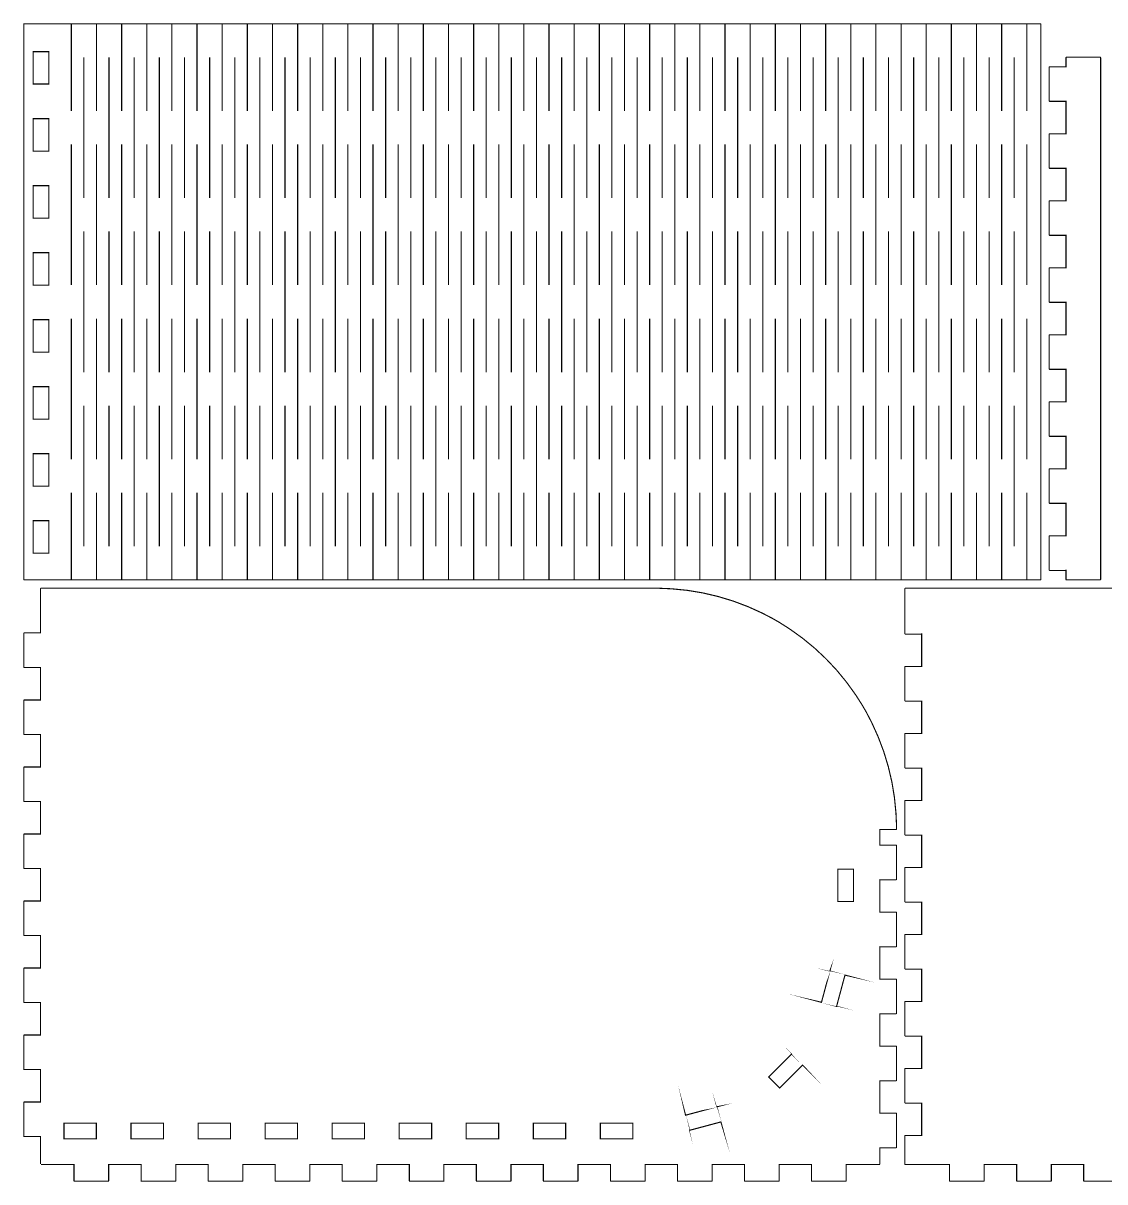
# Model space of a CAD drawing. Extents: x 1 to 736, y 1 to 227.
# Drawn here: x 158.3 to 351.9, y 12.6 to 220.1 of the extents above; entities that cross this region are included whole.
import ezdxf

# ---------------------------------------------------------------- set-up
doc = ezdxf.new("R2010")
doc.units = 0
doc.layers.get('0').update_dxf_attribs({"linetype": 'CONTINUOUS'})

msp = doc.modelspace()

# ---------------------------------------------------------------- linework, layer by layer
at = {"color": 0, "const_width": 0.2}
for points in [[(340.382, 220.044), (158.55, 220.044), (158.532, 220.044), (158.478, 220.015), (158.449, 219.961), (158.449, 219.943)], [(158.449, 219.943), (158.449, 120.542), (158.449, 120.526), (158.478, 120.472), (158.532, 120.442), (158.55, 120.442)], [(166.966, 204.442), (166.966, 220.042)], [(171.467, 204.442), (171.467, 220.042)], [(175.966, 204.442), (175.966, 220.042)], [(180.467, 204.442), (180.467, 220.042)], [(184.966, 204.442), (184.966, 220.042)], [(189.466, 204.442), (189.466, 220.042)], [(193.966, 204.442), (193.966, 220.042)], [(198.466, 204.442), (198.466, 220.042)], [(202.966, 204.442), (202.966, 220.042)], [(207.466, 204.442), (207.466, 220.042)], [(211.966, 204.442), (211.966, 220.042)], [(216.466, 204.442), (216.466, 220.042)], [(220.966, 204.442), (220.966, 220.042)], [(225.466, 204.442), (225.466, 220.042)], [(229.966, 204.442), (229.966, 220.042)], [(234.466, 204.442), (234.466, 220.042)], [(238.966, 204.442), (238.966, 220.042)], [(243.466, 204.442), (243.466, 220.042)], [(247.966, 204.442), (247.966, 220.042)], [(252.466, 204.442), (252.466, 220.042)], [(256.965, 204.442), (256.965, 220.042)], [(261.466, 204.442), (261.466, 220.042)], [(265.966, 204.442), (265.966, 220.042)], [(270.466, 204.442), (270.466, 220.042)], [(274.966, 204.442), (274.966, 220.042)], [(279.466, 204.442), (279.466, 220.042)], [(283.965, 204.442), (283.965, 220.042)], [(288.466, 204.442), (288.466, 220.042)], [(292.965, 204.442), (292.965, 220.042)], [(297.466, 204.442), (297.466, 220.042)], [(301.967, 204.442), (301.967, 220.042)], [(306.466, 204.442), (306.466, 220.042)], [(310.967, 204.442), (310.967, 220.042)], [(315.466, 204.442), (315.466, 220.042)], [(319.967, 204.442), (319.967, 220.042)], [(324.466, 204.442), (324.466, 220.042)], [(328.967, 204.442), (328.967, 220.042)], [(333.466, 204.442), (333.466, 220.042)], [(337.967, 204.442), (337.967, 220.042)], [(340.483, 120.542), (340.483, 219.943), (340.483, 219.961), (340.453, 220.015), (340.399, 220.044), (340.382, 220.044)], [(169.216, 214.042), (169.216, 188.842)], [(173.716, 214.042), (173.716, 188.842)], [(178.216, 214.042), (178.216, 188.842)], [(182.716, 214.042), (182.716, 188.842)], [(187.216, 214.042), (187.216, 188.842)], [(191.715, 214.042), (191.715, 188.842)], [(196.216, 214.042), (196.216, 188.842)], [(200.717, 214.042), (200.717, 188.842)], [(205.216, 214.042), (205.216, 188.842)], [(209.717, 214.042), (209.717, 188.842)], [(214.216, 214.042), (214.216, 188.842)], [(218.717, 214.042), (218.717, 188.842)], [(223.216, 214.042), (223.216, 188.842)], [(227.717, 214.042), (227.717, 188.842)], [(232.216, 214.042), (232.216, 188.842)], [(236.717, 214.042), (236.717, 188.842)], [(241.216, 214.042), (241.216, 188.842)], [(245.717, 214.042), (245.717, 188.842)], [(250.216, 214.042), (250.216, 188.842)], [(254.716, 214.042), (254.716, 188.842)], [(259.216, 214.042), (259.216, 188.842)], [(263.717, 214.042), (263.717, 188.842)], [(268.216, 214.042), (268.216, 188.842)], [(272.717, 214.042), (272.717, 188.842)], [(277.216, 214.042), (277.216, 188.842)], [(281.716, 214.042), (281.716, 188.842)], [(286.216, 214.042), (286.216, 188.842)], [(290.716, 214.042), (290.716, 188.842)], [(295.216, 214.042), (295.216, 188.842)], [(299.716, 214.042), (299.716, 188.842)], [(304.216, 214.042), (304.216, 188.842)], [(308.717, 214.042), (308.717, 188.842)], [(313.216, 214.042), (313.216, 188.842)], [(317.716, 214.042), (317.716, 188.842)], [(322.216, 214.042), (322.216, 188.842)], [(326.716, 214.042), (326.716, 188.842)], [(331.216, 214.042), (331.216, 188.842)], [(335.716, 214.042), (335.716, 188.842)], [(345.082, 214.044), (345.064, 214.044), (345.01, 214.015), (344.981, 213.961), (344.981, 213.943)], [(344.981, 213.943), (344.981, 212.243)], [(351.081, 214.044), (345.082, 214.044)], [(351.182, 213.943), (351.182, 213.961), (351.152, 214.015), (351.098, 214.044), (351.081, 214.044)], [(351.182, 120.542), (351.182, 213.943)], [(345.082, 212.343), (342.082, 212.343), (342.064, 212.343), (342.01, 212.314), (341.981, 212.261), (341.981, 212.243)], [(341.981, 212.243), (341.981, 206.243), (341.981, 206.226), (342.01, 206.173), (342.064, 206.142), (342.082, 206.142)], [(344.981, 212.243), (344.981, 212.261), (345.01, 212.314), (345.064, 212.343), (345.082, 212.343)], [(342.082, 206.142), (345.082, 206.142), (345.064, 206.142), (345.01, 206.173), (344.981, 206.226), (344.981, 206.243)], [(344.981, 206.243), (344.981, 200.243)], [(345.082, 200.343), (342.082, 200.343), (342.064, 200.343), (342.01, 200.314), (341.981, 200.261), (341.981, 200.243)], [(341.981, 200.243), (341.981, 194.243), (341.981, 194.226), (342.01, 194.172), (342.064, 194.142), (342.082, 194.142)], [(344.981, 200.243), (344.981, 200.261), (345.01, 200.314), (345.064, 200.343), (345.082, 200.343)], [(166.966, 173.241), (166.966, 198.442)], [(171.467, 173.241), (171.467, 198.442)], [(175.966, 173.241), (175.966, 198.442)], [(180.467, 173.241), (180.467, 198.442)], [(184.966, 173.241), (184.966, 198.442)], [(189.466, 173.241), (189.466, 198.442)], [(193.966, 173.241), (193.966, 198.442)], [(198.466, 173.241), (198.466, 198.442)], [(202.966, 173.241), (202.966, 198.442)], [(207.466, 173.241), (207.466, 198.442)], [(211.966, 173.241), (211.966, 198.442)], [(216.466, 173.241), (216.466, 198.442)], [(220.966, 173.241), (220.966, 198.442)], [(225.466, 173.241), (225.466, 198.442)], [(229.966, 173.241), (229.966, 198.442)], [(234.466, 173.241), (234.466, 198.442)], [(238.966, 173.241), (238.966, 198.442)], [(243.466, 173.241), (243.466, 198.442)], [(247.966, 173.241), (247.966, 198.442)], [(252.466, 173.241), (252.466, 198.442)], [(256.965, 173.241), (256.965, 198.442)], [(261.466, 173.241), (261.466, 198.442)], [(265.966, 173.241), (265.966, 198.442)], [(270.466, 173.241), (270.466, 198.442)], [(274.966, 173.241), (274.966, 198.442)], [(279.466, 173.241), (279.466, 198.442)], [(283.965, 173.241), (283.965, 198.442)], [(288.466, 173.241), (288.466, 198.442)], [(292.965, 173.241), (292.965, 198.442)], [(297.466, 173.241), (297.466, 198.442)], [(301.967, 173.241), (301.967, 198.442)], [(306.466, 173.241), (306.466, 198.442)], [(310.967, 173.241), (310.967, 198.442)], [(315.466, 173.241), (315.466, 198.442)], [(319.967, 173.241), (319.967, 198.442)], [(324.466, 173.241), (324.466, 198.442)], [(328.967, 173.241), (328.967, 198.442)], [(333.466, 173.241), (333.466, 198.442)], [(337.967, 173.241), (337.967, 198.442)], [(342.082, 194.142), (345.082, 194.142), (345.064, 194.142), (345.01, 194.172), (344.981, 194.226), (344.981, 194.243)], [(344.981, 194.243), (344.981, 188.243)], [(345.082, 188.343), (342.082, 188.343), (342.064, 188.343), (342.01, 188.315), (341.981, 188.261), (341.981, 188.243)], [(341.981, 188.243), (341.981, 182.243), (341.981, 182.226), (342.01, 182.173), (342.064, 182.142), (342.082, 182.142)], [(344.981, 188.243), (344.981, 188.261), (345.01, 188.315), (345.064, 188.343), (345.082, 188.343)], [(169.216, 182.842), (169.216, 157.642)], [(173.716, 182.842), (173.716, 157.642)], [(178.216, 182.842), (178.216, 157.642)], [(182.716, 182.842), (182.716, 157.642)], [(187.216, 182.842), (187.216, 157.642)], [(191.715, 182.842), (191.715, 157.642)], [(196.216, 182.842), (196.216, 157.642)], [(200.717, 182.842), (200.717, 157.642)], [(205.216, 182.842), (205.216, 157.642)], [(209.717, 182.842), (209.717, 157.642)], [(214.216, 182.842), (214.216, 157.642)], [(218.717, 182.842), (218.717, 157.642)], [(223.216, 182.842), (223.216, 157.642)], [(227.717, 182.842), (227.717, 157.642)], [(232.216, 182.842), (232.216, 157.642)], [(236.717, 182.842), (236.717, 157.642)], [(241.216, 182.842), (241.216, 157.642)], [(245.717, 182.842), (245.717, 157.642)], [(250.216, 182.842), (250.216, 157.642)], [(254.716, 182.842), (254.716, 157.642)], [(259.216, 182.842), (259.216, 157.642)], [(263.717, 182.842), (263.717, 157.642)], [(268.216, 182.842), (268.216, 157.642)], [(272.717, 182.842), (272.717, 157.642)], [(277.216, 182.842), (277.216, 157.642)], [(281.716, 182.842), (281.716, 157.642)], [(286.216, 182.842), (286.216, 157.642)], [(290.716, 182.842), (290.716, 157.642)], [(295.216, 182.842), (295.216, 157.642)], [(299.716, 182.842), (299.716, 157.642)], [(304.216, 182.842), (304.216, 157.642)], [(308.717, 182.842), (308.717, 157.642)], [(313.216, 182.842), (313.216, 157.642)], [(317.716, 182.842), (317.716, 157.642)], [(322.216, 182.842), (322.216, 157.642)], [(326.716, 182.842), (326.716, 157.642)], [(331.216, 182.842), (331.216, 157.642)], [(335.716, 182.842), (335.716, 157.642)], [(342.082, 182.142), (345.082, 182.142), (345.064, 182.142), (345.01, 182.173), (344.981, 182.226), (344.981, 182.243)], [(344.981, 182.243), (344.981, 176.243)], [(345.082, 176.343), (342.082, 176.343), (342.064, 176.343), (342.01, 176.314), (341.981, 176.261), (341.981, 176.243)], [(344.981, 176.243), (344.981, 176.261), (345.01, 176.314), (345.064, 176.343), (345.082, 176.343)], [(341.981, 176.243), (341.981, 170.243), (341.981, 170.226), (342.01, 170.173), (342.064, 170.142), (342.082, 170.142)], [(342.082, 170.142), (345.082, 170.142), (345.064, 170.142), (345.01, 170.173), (344.981, 170.226), (344.981, 170.243)], [(344.981, 170.243), (344.981, 164.243)], [(166.966, 142.041), (166.966, 167.241)], [(171.467, 142.041), (171.467, 167.241)], [(175.966, 142.041), (175.966, 167.241)], [(180.467, 142.041), (180.467, 167.241)], [(184.966, 142.041), (184.966, 167.241)], [(189.466, 142.041), (189.466, 167.241)], [(193.966, 142.041), (193.966, 167.241)], [(198.466, 142.041), (198.466, 167.241)], [(202.966, 142.041), (202.966, 167.241)], [(207.466, 142.041), (207.466, 167.241)], [(211.966, 142.041), (211.966, 167.241)], [(216.466, 142.041), (216.466, 167.241)], [(220.966, 142.041), (220.966, 167.241)], [(225.466, 142.041), (225.466, 167.241)], [(229.966, 142.041), (229.966, 167.241)], [(234.466, 142.041), (234.466, 167.241)], [(238.966, 142.041), (238.966, 167.241)], [(243.466, 142.041), (243.466, 167.241)], [(247.966, 142.041), (247.966, 167.241)], [(252.466, 142.041), (252.466, 167.241)], [(256.965, 142.041), (256.965, 167.241)], [(261.466, 142.041), (261.466, 167.241)], [(265.966, 142.041), (265.966, 167.241)], [(270.466, 142.041), (270.466, 167.241)], [(274.966, 142.041), (274.966, 167.241)], [(279.466, 142.041), (279.466, 167.241)], [(283.965, 142.041), (283.965, 167.241)], [(288.466, 142.041), (288.466, 167.241)], [(292.965, 142.041), (292.965, 167.241)], [(297.466, 142.041), (297.466, 167.241)], [(301.967, 142.041), (301.967, 167.241)], [(306.466, 142.041), (306.466, 167.241)], [(310.967, 142.041), (310.967, 167.241)], [(315.466, 142.041), (315.466, 167.241)], [(319.967, 142.041), (319.967, 167.241)], [(324.466, 142.041), (324.466, 167.241)], [(328.967, 142.041), (328.967, 167.241)], [(333.466, 142.041), (333.466, 167.241)], [(337.967, 142.041), (337.967, 167.241)], [(345.082, 164.343), (342.082, 164.343), (342.064, 164.343), (342.01, 164.314), (341.981, 164.261), (341.981, 164.243)], [(341.981, 164.243), (341.981, 158.243), (341.981, 158.226), (342.01, 158.173), (342.064, 158.142), (342.082, 158.142)], [(344.981, 164.243), (344.981, 164.261), (345.01, 164.314), (345.064, 164.343), (345.082, 164.343)], [(342.082, 158.142), (345.082, 158.142), (345.064, 158.142), (345.01, 158.173), (344.981, 158.226), (344.981, 158.243)], [(344.981, 158.243), (344.981, 152.243)], [(169.216, 151.642), (169.216, 126.442)], [(173.716, 151.642), (173.716, 126.442)], [(178.216, 151.642), (178.216, 126.442)], [(182.716, 151.642), (182.716, 126.442)], [(187.216, 151.642), (187.216, 126.442)], [(191.715, 151.642), (191.715, 126.442)], [(196.216, 151.642), (196.216, 126.442)], [(200.717, 151.642), (200.717, 126.442)], [(205.216, 151.642), (205.216, 126.442)], [(209.717, 151.642), (209.717, 126.442)], [(214.216, 151.642), (214.216, 126.442)], [(218.717, 151.642), (218.717, 126.442)], [(223.216, 151.642), (223.216, 126.442)], [(227.717, 151.642), (227.717, 126.442)], [(232.216, 151.642), (232.216, 126.442)], [(236.717, 151.642), (236.717, 126.442)], [(241.216, 151.642), (241.216, 126.442)], [(245.717, 151.642), (245.717, 126.442)], [(250.216, 151.642), (250.216, 126.442)], [(254.716, 151.642), (254.716, 126.442)], [(259.216, 151.642), (259.216, 126.442)], [(263.717, 151.642), (263.717, 126.442)], [(268.216, 151.642), (268.216, 126.442)], [(272.717, 151.642), (272.717, 126.442)], [(277.216, 151.642), (277.216, 126.442)], [(281.716, 151.642), (281.716, 126.442)], [(286.216, 151.642), (286.216, 126.442)], [(290.716, 151.642), (290.716, 126.442)], [(295.216, 151.642), (295.216, 126.442)], [(299.716, 151.642), (299.716, 126.442)], [(304.216, 151.642), (304.216, 126.442)], [(308.717, 151.642), (308.717, 126.442)], [(313.216, 151.642), (313.216, 126.442)], [(317.716, 151.642), (317.716, 126.442)], [(322.216, 151.642), (322.216, 126.442)], [(326.716, 151.642), (326.716, 126.442)], [(331.216, 151.642), (331.216, 126.442)], [(335.716, 151.642), (335.716, 126.442)], [(345.082, 152.344), (342.082, 152.344), (342.064, 152.344), (342.01, 152.315), (341.981, 152.261), (341.981, 152.243)], [(341.981, 152.243), (341.981, 146.243), (341.981, 146.226), (342.01, 146.173), (342.064, 146.142), (342.082, 146.142)], [(344.981, 152.243), (344.981, 152.261), (345.01, 152.315), (345.064, 152.344), (345.082, 152.344)], [(342.082, 146.142), (345.082, 146.142), (345.064, 146.142), (345.01, 146.173), (344.981, 146.226), (344.981, 146.243)], [(344.981, 146.243), (344.981, 140.243)], [(345.082, 140.343), (342.082, 140.343), (342.064, 140.343), (342.01, 140.315), (341.981, 140.261), (341.981, 140.243)], [(341.981, 140.243), (341.981, 134.243), (341.981, 134.226), (342.01, 134.173), (342.064, 134.142), (342.082, 134.142)], [(344.981, 140.243), (344.981, 140.261), (345.01, 140.315), (345.064, 140.343), (345.082, 140.343)], [(166.966, 120.442), (166.966, 136.041)], [(171.467, 120.442), (171.467, 136.041)], [(175.966, 120.442), (175.966, 136.041)], [(180.467, 120.442), (180.467, 136.041)], [(184.966, 120.442), (184.966, 136.041)], [(189.466, 120.442), (189.466, 136.041)], [(193.966, 120.442), (193.966, 136.041)], [(198.466, 120.442), (198.466, 136.041)], [(202.966, 120.442), (202.966, 136.041)], [(207.466, 120.442), (207.466, 136.041)], [(211.966, 120.442), (211.966, 136.041)], [(216.466, 120.442), (216.466, 136.041)], [(220.966, 120.442), (220.966, 136.041)], [(225.466, 120.442), (225.466, 136.041)], [(229.966, 120.442), (229.966, 136.041)], [(234.466, 120.442), (234.466, 136.041)], [(238.966, 120.442), (238.966, 136.041)], [(243.466, 120.442), (243.466, 136.041)], [(247.966, 120.442), (247.966, 136.041)], [(252.466, 120.442), (252.466, 136.041)], [(256.965, 120.442), (256.965, 136.041)], [(261.466, 120.442), (261.466, 136.041)], [(265.966, 120.442), (265.966, 136.041)], [(270.466, 120.442), (270.466, 136.041)], [(274.966, 120.442), (274.966, 136.041)], [(279.466, 120.442), (279.466, 136.041)], [(283.965, 120.442), (283.965, 136.041)], [(288.466, 120.442), (288.466, 136.041)], [(292.965, 120.442), (292.965, 136.041)], [(297.466, 120.442), (297.466, 136.041)], [(301.967, 120.442), (301.967, 136.041)], [(306.466, 120.442), (306.466, 136.041)], [(310.967, 120.442), (310.967, 136.041)], [(315.466, 120.442), (315.466, 136.041)], [(319.967, 120.442), (319.967, 136.041)], [(324.466, 120.442), (324.466, 136.041)], [(328.967, 120.442), (328.967, 136.041)], [(333.466, 120.442), (333.466, 136.041)], [(337.967, 120.442), (337.967, 136.041)], [(342.082, 134.142), (345.082, 134.142), (345.064, 134.142), (345.01, 134.173), (344.981, 134.226), (344.981, 134.243)], [(344.981, 134.243), (344.981, 128.243)], [(345.082, 128.344), (342.082, 128.344), (342.064, 128.344), (342.01, 128.315), (341.981, 128.261), (341.981, 128.243)], [(341.981, 128.243), (341.981, 122.243), (341.981, 122.227), (342.01, 122.173), (342.064, 122.142), (342.082, 122.142)], [(344.981, 128.243), (344.981, 128.261), (345.01, 128.315), (345.064, 128.344), (345.082, 128.344)], [(158.55, 120.442), (164.55, 120.442)], [(164.55, 120.442), (340.382, 120.442)], [(340.382, 120.442), (340.399, 120.442), (340.453, 120.472), (340.483, 120.526), (340.483, 120.542)], [(342.082, 122.142), (345.082, 122.142), (345.064, 122.142), (345.01, 122.173), (344.981, 122.227), (344.981, 122.243)], [(344.981, 122.243), (344.981, 120.542)], [(344.981, 120.542), (344.981, 120.526), (345.01, 120.472), (345.064, 120.442), (345.082, 120.442)], [(345.082, 120.442), (351.081, 120.442)], [(351.081, 120.442), (351.098, 120.442), (351.152, 120.472), (351.182, 120.526), (351.182, 120.542)], [(271.551, 118.941), (161.55, 118.941), (161.532, 118.941), (161.478, 118.912), (161.449, 118.859), (161.449, 118.841)], [(161.449, 118.841), (161.449, 115.841)], [(314.65, 75.8416), (314.65, 76.55), (314.556, 78.6723), (314.279, 81.4793), (313.821, 84.2589), (313.181, 86.9968), (312.365, 89.6895), (311.373, 92.3244), (310.21, 94.8958), (309.229, 96.7796), (308.876, 97.3914), (308.522, 98.0048), (307.381, 99.7962), (305.736, 102.089), (303.95, 104.267), (302.026, 106.318), (299.974, 108.242), (297.797, 110.028), (295.504, 111.674), (293.712, 112.814), (293.1, 113.167), (292.487, 113.521), (290.604, 114.502), (288.032, 115.666), (285.396, 116.658), (282.704, 117.474), (279.965, 118.113), (277.187, 118.572), (274.38, 118.849), (272.258, 118.941), (271.551, 118.941)], [(319.249, 118.941), (316.249, 118.941), (316.231, 118.941), (316.177, 118.912), (316.148, 118.859), (316.148, 118.841)], [(316.148, 118.841), (316.148, 115.841)], [(419.248, 118.941), (319.249, 118.941)], [(161.449, 115.841), (161.449, 110.841)], [(316.148, 115.841), (316.148, 110.841)], [(161.55, 110.942), (158.55, 110.942), (158.532, 110.942), (158.478, 110.913), (158.449, 110.859), (158.449, 110.841)], [(158.449, 110.841), (158.449, 104.841), (158.449, 104.825), (158.478, 104.771), (158.532, 104.74), (158.55, 104.74)], [(161.449, 110.841), (161.449, 110.859), (161.478, 110.913), (161.532, 110.942), (161.55, 110.942)], [(316.148, 110.841), (316.148, 110.824), (316.177, 110.771), (316.231, 110.74), (316.249, 110.74)], [(316.249, 110.74), (319.249, 110.74), (319.231, 110.74), (319.177, 110.771), (319.148, 110.824), (319.148, 110.841)], [(319.148, 110.841), (319.148, 104.841), (319.148, 104.859), (319.177, 104.913), (319.231, 104.942), (319.249, 104.942)], [(158.55, 104.74), (161.55, 104.74), (161.532, 104.74), (161.478, 104.771), (161.449, 104.825), (161.449, 104.841)], [(161.449, 104.841), (161.449, 98.8413)], [(319.249, 104.942), (316.249, 104.942), (316.231, 104.942), (316.177, 104.913), (316.148, 104.859), (316.148, 104.841)], [(316.148, 104.841), (316.148, 98.8413)], [(161.55, 98.9418), (158.55, 98.9418), (158.532, 98.9418), (158.478, 98.9129), (158.449, 98.8589), (158.449, 98.8413)], [(158.449, 98.8413), (158.449, 92.8412), (158.449, 92.8247), (158.478, 92.771), (158.532, 92.7407), (158.55, 92.7407)], [(161.449, 98.8413), (161.449, 98.8589), (161.478, 98.9129), (161.532, 98.9418), (161.55, 98.9418)], [(316.148, 98.8413), (316.148, 98.8247), (316.177, 98.7707), (316.231, 98.7407), (316.249, 98.7407)], [(316.249, 98.7407), (319.249, 98.7407), (319.231, 98.7407), (319.177, 98.7707), (319.148, 98.8247), (319.148, 98.8413)], [(319.148, 98.8413), (319.148, 92.8412), (319.148, 92.8592), (319.177, 92.9128), (319.231, 92.9418), (319.249, 92.9418)], [(158.55, 92.7407), (161.55, 92.7407), (161.532, 92.7407), (161.478, 92.771), (161.449, 92.8247), (161.449, 92.8412)], [(161.449, 92.8412), (161.449, 86.8412)], [(319.249, 92.9418), (316.249, 92.9418), (316.231, 92.9418), (316.177, 92.9128), (316.148, 92.8592), (316.148, 92.8412)], [(316.148, 92.8412), (316.148, 86.8412)], [(161.55, 86.9417), (158.55, 86.9417), (158.532, 86.9417), (158.478, 86.9128), (158.449, 86.8592), (158.449, 86.8412)], [(158.449, 86.8412), (158.449, 80.8411), (158.449, 80.8246), (158.478, 80.7709), (158.532, 80.7406), (158.55, 80.7406)], [(161.449, 86.8412), (161.449, 86.8592), (161.478, 86.9128), (161.532, 86.9417), (161.55, 86.9417)], [(316.148, 86.8412), (316.148, 86.8246), (316.177, 86.771), (316.231, 86.7406), (316.249, 86.7406)], [(316.249, 86.7406), (319.249, 86.7406), (319.231, 86.7406), (319.177, 86.771), (319.148, 86.8246), (319.148, 86.8412)], [(319.148, 86.8412), (319.148, 80.8411), (319.148, 80.8591), (319.177, 80.9128), (319.231, 80.9417), (319.249, 80.9417)], [(158.55, 80.7406), (161.55, 80.7406), (161.532, 80.7406), (161.478, 80.7709), (161.449, 80.8246), (161.449, 80.8411)], [(161.449, 80.8411), (161.449, 74.8411)], [(319.249, 80.9417), (316.249, 80.9417), (316.231, 80.9417), (316.177, 80.9128), (316.148, 80.8591), (316.148, 80.8411)], [(316.148, 80.8411), (316.148, 74.8411)], [(161.55, 74.942), (158.55, 74.942), (158.532, 74.942), (158.478, 74.9131), (158.449, 74.8591), (158.449, 74.8411)], [(158.449, 74.8411), (158.449, 68.8414), (158.449, 68.8248), (158.478, 68.7709), (158.532, 68.7405), (158.55, 68.7405)], [(161.449, 74.8411), (161.449, 74.8591), (161.478, 74.9131), (161.532, 74.942), (161.55, 74.942)], [(311.65, 75.8416), (311.65, 75.8254), (311.62, 75.7714), (311.566, 75.741), (311.55, 75.741)], [(311.55, 75.741), (314.55, 75.741), (314.566, 75.741), (314.62, 75.7714), (314.65, 75.8254), (314.65, 75.8416)], [(311.65, 72.8416), (311.65, 75.8416)], [(316.148, 74.8411), (316.148, 74.8249), (316.177, 74.7709), (316.231, 74.7406), (316.249, 74.7406)], [(316.249, 74.7406), (319.249, 74.7406), (319.231, 74.7406), (319.177, 74.7709), (319.148, 74.8249), (319.148, 74.8411)], [(319.148, 74.8411), (319.148, 68.8414), (319.148, 68.859), (319.177, 68.913), (319.231, 68.9419), (319.249, 68.9419)], [(314.55, 72.9425), (311.55, 72.9425), (311.566, 72.9425), (311.62, 72.9135), (311.65, 72.8595), (311.65, 72.8416)], [(314.65, 66.8419), (314.65, 72.8416), (314.65, 72.8595), (314.62, 72.9135), (314.566, 72.9425), (314.55, 72.9425)], [(158.55, 68.7405), (161.55, 68.7405), (161.532, 68.7405), (161.478, 68.7709), (161.449, 68.8248), (161.449, 68.8414)], [(161.449, 68.8414), (161.449, 62.8414)], [(319.249, 68.9419), (316.249, 68.9419), (316.231, 68.9419), (316.177, 68.913), (316.148, 68.859), (316.148, 68.8414)], [(316.148, 68.8414), (316.148, 62.8414)], [(311.65, 66.8419), (311.65, 66.8253), (311.62, 66.7713), (311.566, 66.7413), (311.55, 66.7413)], [(311.55, 66.7413), (314.55, 66.7413), (314.566, 66.7413), (314.62, 66.7713), (314.65, 66.8253), (314.65, 66.8419)], [(311.65, 60.8418), (311.65, 66.8419)], [(161.55, 62.9419), (158.55, 62.9419), (158.532, 62.9419), (158.478, 62.913), (158.449, 62.8594), (158.449, 62.8414)], [(158.449, 62.8414), (158.449, 56.8413), (158.449, 56.8247), (158.478, 56.7711), (158.532, 56.7408), (158.55, 56.7408)], [(161.449, 62.8414), (161.449, 62.8594), (161.478, 62.913), (161.532, 62.9419), (161.55, 62.9419)], [(316.148, 62.8414), (316.148, 62.8248), (316.177, 62.7712), (316.231, 62.7408), (316.249, 62.7408)], [(316.249, 62.7408), (319.249, 62.7408), (319.231, 62.7408), (319.177, 62.7712), (319.148, 62.8248), (319.148, 62.8414)], [(319.148, 62.8414), (319.148, 56.8413), (319.148, 56.8593), (319.177, 56.9129), (319.231, 56.9419), (319.249, 56.9419)], [(314.55, 60.9424), (311.55, 60.9424), (311.566, 60.9424), (311.62, 60.9134), (311.65, 60.8598), (311.65, 60.8418)], [(314.65, 54.8418), (314.65, 60.8418), (314.65, 60.8598), (314.62, 60.9134), (314.566, 60.9424), (314.55, 60.9424)], [(158.55, 56.7408), (161.55, 56.7408), (161.532, 56.7408), (161.478, 56.7711), (161.449, 56.8247), (161.449, 56.8413)], [(161.449, 56.8413), (161.449, 50.8413)], [(319.249, 56.9419), (316.249, 56.9419), (316.231, 56.9419), (316.177, 56.9129), (316.148, 56.8593), (316.148, 56.8413)], [(316.148, 56.8413), (316.148, 50.8413)], [(311.65, 54.8418), (311.65, 54.8252), (311.62, 54.7716), (311.566, 54.7412), (311.55, 54.7412)], [(311.55, 54.7412), (314.55, 54.7412), (314.566, 54.7412), (314.62, 54.7716), (314.65, 54.8252), (314.65, 54.8418)], [(311.65, 48.8417), (311.65, 54.8418)], [(161.55, 50.9418), (158.55, 50.9418), (158.532, 50.9418), (158.478, 50.9129), (158.449, 50.8593), (158.449, 50.8413)], [(158.449, 50.8413), (158.449, 44.8412), (158.449, 44.825), (158.478, 44.771), (158.532, 44.7407), (158.55, 44.7407)], [(161.449, 50.8413), (161.449, 50.8593), (161.478, 50.9129), (161.532, 50.9418), (161.55, 50.9418)], [(316.148, 50.8413), (316.148, 50.8247), (316.177, 50.7711), (316.231, 50.7407), (316.249, 50.7407)], [(316.249, 50.7407), (319.249, 50.7407), (319.231, 50.7407), (319.177, 50.7711), (319.148, 50.8247), (319.148, 50.8413)], [(319.148, 50.8413), (319.148, 44.8412), (319.148, 44.8592), (319.177, 44.9132), (319.231, 44.9421), (319.249, 44.9421)], [(314.55, 48.9423), (311.55, 48.9423), (311.566, 48.9423), (311.62, 48.9133), (311.65, 48.8597), (311.65, 48.8417)], [(314.65, 42.8417), (314.65, 48.8417), (314.65, 48.8597), (314.62, 48.9133), (314.566, 48.9423), (314.55, 48.9423)], [(158.55, 44.7407), (161.55, 44.7407), (161.532, 44.7407), (161.478, 44.771), (161.449, 44.825), (161.449, 44.8412)], [(161.449, 44.8412), (161.449, 38.8415)], [(319.249, 44.9421), (316.249, 44.9421), (316.231, 44.9421), (316.177, 44.9132), (316.148, 44.8592), (316.148, 44.8412)], [(316.148, 44.8412), (316.148, 38.8415)], [(311.65, 42.8417), (311.65, 42.8255), (311.62, 42.7715), (311.566, 42.7411), (311.55, 42.7411)], [(311.55, 42.7411), (314.55, 42.7411), (314.566, 42.7411), (314.62, 42.7715), (314.65, 42.8255), (314.65, 42.8417)], [(311.65, 36.842), (311.65, 42.8417)], [(161.55, 38.9421), (158.55, 38.9421), (158.532, 38.9421), (158.478, 38.9132), (158.449, 38.8592), (158.449, 38.8415)], [(158.449, 38.8415), (158.449, 32.8414), (158.449, 32.8249), (158.478, 32.7711), (158.532, 32.7408), (158.55, 32.7408)], [(161.449, 38.8415), (161.449, 38.8592), (161.478, 38.9132), (161.532, 38.9421), (161.55, 38.9421)], [(316.148, 38.8415), (316.148, 38.825), (316.177, 38.771), (316.231, 38.7406), (316.249, 38.7406)], [(316.249, 38.7406), (319.249, 38.7406), (319.231, 38.7406), (319.177, 38.771), (319.148, 38.825), (319.148, 38.8415)], [(319.148, 38.8415), (319.148, 32.8414), (319.148, 32.8593), (319.177, 32.9131), (319.231, 32.942), (319.249, 32.942)], [(314.55, 36.9425), (311.55, 36.9425), (311.566, 36.9425), (311.62, 36.9136), (311.65, 36.8596), (311.65, 36.842)], [(314.65, 30.8419), (314.65, 36.842), (314.65, 36.8596), (314.62, 36.9136), (314.566, 36.9425), (314.55, 36.9425)], [(158.55, 32.7408), (161.55, 32.7408), (161.532, 32.7408), (161.478, 32.7711), (161.449, 32.8249), (161.449, 32.8414)], [(161.449, 32.8414), (161.449, 26.8414)], [(319.249, 32.942), (316.249, 32.942), (316.231, 32.942), (316.177, 32.9131), (316.148, 32.8593), (316.148, 32.8414)], [(316.148, 32.8414), (316.148, 26.8414)], [(311.65, 30.8419), (311.65, 30.8253), (311.62, 30.7716), (311.566, 30.7413), (311.55, 30.7413)], [(311.55, 30.7413), (314.55, 30.7413), (314.566, 30.7413), (314.62, 30.7716), (314.65, 30.8253), (314.65, 30.8419)], [(311.65, 24.8419), (311.65, 30.8419)], [(161.55, 26.942), (158.55, 26.942), (158.532, 26.942), (158.478, 26.9131), (158.449, 26.8593), (158.449, 26.8414)], [(161.449, 26.8414), (161.449, 26.8593), (161.478, 26.9131), (161.532, 26.942), (161.55, 26.942)], [(158.449, 26.8414), (158.449, 20.8414), (158.449, 20.8249), (158.478, 20.7712), (158.532, 20.7409), (158.55, 20.7409)], [(314.55, 24.9425), (311.55, 24.9425), (311.566, 24.9425), (311.62, 24.9136), (311.65, 24.8598), (311.65, 24.8419)], [(314.65, 18.8419), (314.65, 24.8419), (314.65, 24.8598), (314.62, 24.9136), (314.566, 24.9425), (314.55, 24.9425)], [(316.148, 26.8414), (316.148, 26.8249), (316.177, 26.7711), (316.231, 26.7408), (316.249, 26.7408)], [(316.249, 26.7408), (319.249, 26.7408), (319.231, 26.7408), (319.177, 26.7711), (319.148, 26.8249), (319.148, 26.8414)], [(319.148, 26.8414), (319.148, 20.8414), (319.148, 20.8594), (319.177, 20.9131), (319.231, 20.9421), (319.249, 20.9421)], [(158.55, 20.7409), (161.55, 20.7409), (161.532, 20.7409), (161.478, 20.7712), (161.449, 20.8249), (161.449, 20.8414)], [(161.449, 20.8414), (161.449, 15.8419)], [(319.249, 20.9421), (316.249, 20.9421), (316.231, 20.9421), (316.177, 20.9131), (316.148, 20.8594), (316.148, 20.8414)], [(316.148, 20.8414), (316.148, 15.8419)], [(311.65, 18.8419), (311.65, 18.8254), (311.62, 18.7716), (311.566, 18.7413), (311.55, 18.7413)], [(311.55, 18.7413), (314.55, 18.7413), (314.566, 18.7413), (314.62, 18.7716), (314.65, 18.8254), (314.65, 18.8419)], [(311.65, 15.8419), (311.65, 18.8419)], [(161.55, 15.7413), (167.55, 15.7413)], [(167.55, 15.7413), (167.532, 15.7413), (167.478, 15.7716), (167.45, 15.8254), (167.45, 15.8419)], [(167.45, 15.8419), (167.45, 12.8419), (167.45, 12.8254), (167.478, 12.7716), (167.532, 12.7413), (167.55, 12.7413)], [(173.651, 12.8419), (173.651, 15.8419), (173.651, 15.8254), (173.62, 15.7716), (173.567, 15.7413), (173.55, 15.7413)], [(173.55, 15.7413), (179.55, 15.7413)], [(179.55, 15.7413), (179.532, 15.7413), (179.479, 15.7716), (179.45, 15.8254), (179.45, 15.8419)], [(179.45, 15.8419), (179.45, 12.8419), (179.45, 12.8254), (179.479, 12.7716), (179.532, 12.7413), (179.55, 12.7413)], [(185.651, 12.8419), (185.651, 15.8419), (185.651, 15.8254), (185.62, 15.7716), (185.567, 15.7413), (185.55, 15.7413)], [(185.55, 15.7413), (191.55, 15.7413)], [(191.55, 15.7413), (191.532, 15.7413), (191.478, 15.7716), (191.449, 15.8254), (191.449, 15.8419)], [(191.449, 15.8419), (191.449, 12.8419), (191.449, 12.8254), (191.478, 12.7716), (191.532, 12.7413), (191.55, 12.7413)], [(197.651, 12.8419), (197.651, 15.8419), (197.651, 15.8254), (197.62, 15.7716), (197.566, 15.7413), (197.55, 15.7413)], [(197.55, 15.7413), (203.55, 15.7413)], [(203.55, 15.7413), (203.532, 15.7413), (203.478, 15.7716), (203.449, 15.8254), (203.449, 15.8419)], [(203.449, 15.8419), (203.449, 12.8419), (203.449, 12.8254), (203.478, 12.7716), (203.532, 12.7413), (203.55, 12.7413)], [(209.651, 12.8419), (209.651, 15.8419), (209.651, 15.8254), (209.62, 15.7716), (209.567, 15.7413), (209.55, 15.7413)], [(209.55, 15.7413), (215.55, 15.7413)], [(215.55, 15.7413), (215.532, 15.7413), (215.478, 15.7716), (215.45, 15.8254), (215.45, 15.8419)], [(215.45, 15.8419), (215.45, 12.8419), (215.45, 12.8254), (215.478, 12.7716), (215.532, 12.7413), (215.55, 12.7413)], [(221.651, 12.8419), (221.651, 15.8419), (221.651, 15.8254), (221.62, 15.7716), (221.567, 15.7413), (221.55, 15.7413)], [(221.55, 15.7413), (227.55, 15.7413)], [(227.55, 15.7413), (227.532, 15.7413), (227.478, 15.7716), (227.449, 15.8254), (227.449, 15.8419)], [(227.449, 15.8419), (227.449, 12.8419), (227.449, 12.8254), (227.478, 12.7716), (227.532, 12.7413), (227.55, 12.7413)], [(233.65, 12.8419), (233.65, 15.8419), (233.65, 15.8254), (233.62, 15.7716), (233.566, 15.7413), (233.55, 15.7413)], [(233.55, 15.7413), (239.55, 15.7413)], [(239.55, 15.7413), (239.532, 15.7413), (239.478, 15.7716), (239.449, 15.8254), (239.449, 15.8419)], [(239.449, 15.8419), (239.449, 12.8419), (239.449, 12.8254), (239.478, 12.7716), (239.532, 12.7413), (239.55, 12.7413)], [(245.65, 12.8419), (245.65, 15.8419), (245.65, 15.8254), (245.62, 15.7716), (245.566, 15.7413), (245.55, 15.7413)], [(245.55, 15.7413), (251.55, 15.7413)], [(251.55, 15.7413), (251.532, 15.7413), (251.478, 15.7716), (251.449, 15.8254), (251.449, 15.8419)], [(251.449, 15.8419), (251.449, 12.8419), (251.449, 12.8254), (251.478, 12.7716), (251.532, 12.7413), (251.55, 12.7413)], [(257.651, 12.8419), (257.651, 15.8419), (257.651, 15.8254), (257.62, 15.7716), (257.566, 15.7413), (257.55, 15.7413)], [(257.55, 15.7413), (263.55, 15.7413)], [(263.55, 15.7413), (263.532, 15.7413), (263.478, 15.7716), (263.449, 15.8254), (263.449, 15.8419)], [(263.449, 15.8419), (263.449, 12.8419), (263.449, 12.8254), (263.478, 12.7716), (263.532, 12.7413), (263.55, 12.7413)], [(269.65, 12.8419), (269.65, 15.8419), (269.65, 15.8254), (269.62, 15.7716), (269.566, 15.7413), (269.55, 15.7413)], [(269.55, 15.7413), (275.55, 15.7413)], [(275.55, 15.7413), (275.532, 15.7413), (275.478, 15.7716), (275.449, 15.8254), (275.449, 15.8419)], [(275.449, 15.8419), (275.449, 12.8419), (275.449, 12.8254), (275.478, 12.7716), (275.532, 12.7413), (275.55, 12.7413)], [(281.65, 12.8419), (281.65, 15.8419), (281.65, 15.8254), (281.62, 15.7716), (281.566, 15.7413), (281.55, 15.7413)], [(281.55, 15.7413), (287.55, 15.7413)], [(287.55, 15.7413), (287.532, 15.7413), (287.478, 15.7716), (287.449, 15.8254), (287.449, 15.8419)], [(287.449, 15.8419), (287.449, 12.8419), (287.449, 12.8254), (287.478, 12.7716), (287.532, 12.7413), (287.55, 12.7413)], [(293.65, 12.8419), (293.65, 15.8419), (293.65, 15.8254), (293.62, 15.7716), (293.566, 15.7413), (293.55, 15.7413)], [(293.55, 15.7413), (299.55, 15.7413)], [(299.55, 15.7413), (299.532, 15.7413), (299.478, 15.7716), (299.449, 15.8254), (299.449, 15.8419)], [(299.449, 15.8419), (299.449, 12.8419), (299.449, 12.8254), (299.478, 12.7716), (299.532, 12.7413), (299.55, 12.7413)], [(305.65, 12.8419), (305.65, 15.8419), (305.65, 15.8254), (305.62, 15.7716), (305.566, 15.7413), (305.55, 15.7413)], [(305.55, 15.7413), (311.55, 15.7413), (311.566, 15.7413), (311.62, 15.7716), (311.65, 15.8254), (311.65, 15.8419)], [(316.148, 15.8419), (316.148, 15.8254), (316.177, 15.7716), (316.231, 15.7413), (316.249, 15.7413)], [(316.249, 15.7413), (319.249, 15.7413)], [(319.25, 15.7413), (324.25, 15.7413)], [(324.25, 15.7413), (324.232, 15.7413), (324.178, 15.7716), (324.149, 15.8254), (324.149, 15.8419)], [(324.149, 15.8419), (324.149, 12.8419), (324.149, 12.8254), (324.178, 12.7716), (324.232, 12.7413), (324.25, 12.7413)], [(330.35, 12.8419), (330.35, 15.8419), (330.35, 15.8254), (330.32, 15.7716), (330.266, 15.7413), (330.25, 15.7413)], [(330.25, 15.7413), (336.249, 15.7413)], [(336.249, 15.7413), (336.232, 15.7413), (336.178, 15.7716), (336.149, 15.8254), (336.149, 15.8419)], [(336.149, 15.8419), (336.149, 12.8419), (336.149, 12.8254), (336.178, 12.7716), (336.232, 12.7413), (336.249, 12.7413)], [(342.35, 12.8419), (342.35, 15.8419), (342.35, 15.8254), (342.32, 15.7716), (342.266, 15.7413), (342.249, 15.7413)], [(342.249, 15.7413), (348.25, 15.7413)], [(348.25, 15.7413), (348.232, 15.7413), (348.178, 15.7716), (348.149, 15.8254), (348.149, 15.8419)], [(348.149, 15.8419), (348.149, 12.8419), (348.149, 12.8254), (348.178, 12.7716), (348.232, 12.7413), (348.25, 12.7413)], [(167.55, 12.7413), (173.55, 12.7413), (173.567, 12.7413), (173.62, 12.7716), (173.651, 12.8254), (173.651, 12.8419)], [(179.55, 12.7413), (185.55, 12.7413), (185.567, 12.7413), (185.62, 12.7716), (185.651, 12.8254), (185.651, 12.8419)], [(191.55, 12.7413), (197.55, 12.7413), (197.566, 12.7413), (197.62, 12.7716), (197.651, 12.8254), (197.651, 12.8419)], [(203.55, 12.7413), (209.55, 12.7413), (209.567, 12.7413), (209.62, 12.7716), (209.651, 12.8254), (209.651, 12.8419)], [(215.55, 12.7413), (221.55, 12.7413), (221.567, 12.7413), (221.62, 12.7716), (221.651, 12.8254), (221.651, 12.8419)], [(227.55, 12.7413), (233.55, 12.7413), (233.566, 12.7413), (233.62, 12.7716), (233.65, 12.8254), (233.65, 12.8419)], [(239.55, 12.7413), (245.55, 12.7413), (245.566, 12.7413), (245.62, 12.7716), (245.65, 12.8254), (245.65, 12.8419)], [(251.55, 12.7413), (257.55, 12.7413), (257.566, 12.7413), (257.62, 12.7716), (257.651, 12.8254), (257.651, 12.8419)], [(263.55, 12.7413), (269.55, 12.7413), (269.566, 12.7413), (269.62, 12.7716), (269.65, 12.8254), (269.65, 12.8419)], [(275.55, 12.7413), (281.55, 12.7413), (281.566, 12.7413), (281.62, 12.7716), (281.65, 12.8254), (281.65, 12.8419)], [(287.55, 12.7413), (293.55, 12.7413), (293.566, 12.7413), (293.62, 12.7716), (293.65, 12.8254), (293.65, 12.8419)], [(299.55, 12.7413), (305.55, 12.7413), (305.566, 12.7413), (305.62, 12.7716), (305.65, 12.8254), (305.65, 12.8419)], [(324.25, 12.7413), (330.25, 12.7413), (330.266, 12.7413), (330.32, 12.7716), (330.35, 12.8254), (330.35, 12.8419)], [(336.249, 12.7413), (342.249, 12.7413), (342.266, 12.7413), (342.32, 12.7716), (342.35, 12.8254), (342.35, 12.8419)], [(348.25, 12.7413), (354.249, 12.7413), (354.266, 12.7413), (354.319, 12.7716), (354.351, 12.8254), (354.351, 12.8419)]]:
    msp.add_lwpolyline(points, dxfattribs=at)
at = {"color": 5, "const_width": 0.2}
for points in [[(160.15, 209.141), (160.15, 215.141), (160.15, 215.124), (160.12, 215.07), (160.066, 215.04), (160.05, 215.04)], [(160.05, 215.04), (163.05, 215.04), (163.032, 215.04), (162.978, 215.07), (162.949, 215.124), (162.949, 215.141)], [(162.949, 215.141), (162.949, 209.141)], [(163.05, 209.241), (160.05, 209.241), (160.066, 209.241), (160.12, 209.212), (160.15, 209.159), (160.15, 209.141)], [(162.95, 209.142), (162.95, 209.16), (162.979, 209.212), (163.032, 209.241), (163.05, 209.241)], [(160.15, 197.141), (160.15, 203.141), (160.15, 203.124), (160.12, 203.071), (160.066, 203.04), (160.05, 203.04)], [(160.05, 203.04), (163.05, 203.04), (163.032, 203.04), (162.978, 203.071), (162.949, 203.124), (162.949, 203.141)], [(162.949, 203.141), (162.949, 197.141)], [(163.05, 197.241), (160.05, 197.241), (160.066, 197.241), (160.12, 197.212), (160.15, 197.159), (160.15, 197.141)], [(162.95, 197.142), (162.95, 197.16), (162.979, 197.212), (163.032, 197.241), (163.05, 197.241)], [(160.15, 185.141), (160.15, 191.141), (160.15, 191.124), (160.12, 191.07), (160.066, 191.04), (160.05, 191.04)], [(160.05, 191.04), (163.05, 191.04), (163.032, 191.04), (162.978, 191.07), (162.949, 191.124), (162.949, 191.141)], [(162.949, 191.141), (162.949, 185.141)], [(163.05, 185.241), (160.05, 185.241), (160.066, 185.241), (160.12, 185.213), (160.15, 185.159), (160.15, 185.141)], [(162.95, 185.142), (162.95, 185.16), (162.979, 185.213), (163.032, 185.241), (163.05, 185.241)], [(160.15, 173.141), (160.15, 179.141), (160.15, 179.124), (160.12, 179.071), (160.066, 179.04), (160.05, 179.04)], [(160.05, 179.04), (163.05, 179.04), (163.032, 179.04), (162.978, 179.071), (162.949, 179.124), (162.949, 179.141)], [(162.949, 179.141), (162.949, 173.141)], [(163.05, 173.241), (160.05, 173.241), (160.066, 173.241), (160.12, 173.212), (160.15, 173.159), (160.15, 173.141)], [(162.95, 173.142), (162.95, 173.16), (162.979, 173.212), (163.032, 173.241), (163.05, 173.241)], [(160.15, 161.141), (160.15, 167.141), (160.15, 167.124), (160.12, 167.071), (160.066, 167.04), (160.05, 167.04)], [(160.05, 167.04), (163.05, 167.04), (163.032, 167.04), (162.978, 167.071), (162.949, 167.124), (162.949, 167.141)], [(162.949, 167.141), (162.949, 161.141)], [(163.05, 161.242), (160.05, 161.242), (160.066, 161.242), (160.12, 161.212), (160.15, 161.159), (160.15, 161.141)], [(162.95, 161.142), (162.95, 161.16), (162.979, 161.212), (163.032, 161.242), (163.05, 161.242)], [(160.15, 149.141), (160.15, 155.141), (160.15, 155.125), (160.12, 155.071), (160.066, 155.04), (160.05, 155.04)], [(160.05, 155.04), (163.05, 155.04), (163.032, 155.04), (162.978, 155.071), (162.949, 155.125), (162.949, 155.141)], [(162.949, 155.141), (162.949, 149.141)], [(163.05, 149.242), (160.05, 149.242), (160.066, 149.242), (160.12, 149.213), (160.15, 149.159), (160.15, 149.141)], [(162.95, 149.142), (162.95, 149.16), (162.979, 149.213), (163.032, 149.242), (163.05, 149.242)], [(160.15, 137.141), (160.15, 143.141), (160.15, 143.124), (160.12, 143.071), (160.066, 143.04), (160.05, 143.04)], [(160.05, 143.04), (163.05, 143.04), (163.032, 143.04), (162.978, 143.071), (162.949, 143.124), (162.949, 143.141)], [(162.949, 143.141), (162.949, 137.141)], [(163.05, 137.241), (160.05, 137.241), (160.066, 137.241), (160.12, 137.213), (160.15, 137.159), (160.15, 137.141)], [(162.95, 137.141), (162.95, 137.159), (162.979, 137.213), (163.032, 137.241), (163.05, 137.241)], [(160.15, 125.141), (160.15, 131.141), (160.15, 131.124), (160.12, 131.071), (160.066, 131.04), (160.05, 131.04)], [(160.05, 131.04), (163.05, 131.04), (163.032, 131.04), (162.978, 131.071), (162.949, 131.124), (162.949, 131.141)], [(162.949, 131.141), (162.949, 125.141)], [(163.05, 125.242), (160.05, 125.242), (160.066, 125.242), (160.12, 125.213), (160.15, 125.159), (160.15, 125.141)], [(162.95, 125.141), (162.95, 125.159), (162.979, 125.213), (163.032, 125.242), (163.05, 125.242)], [(304.151, 62.7408), (304.151, 68.7405), (304.151, 68.7243), (304.121, 68.6703), (304.067, 68.64), (304.05, 68.64)], [(304.05, 68.64), (307.05, 68.64), (307.032, 68.64), (306.979, 68.6703), (306.95, 68.7243), (306.95, 68.7405)], [(306.95, 68.7405), (306.95, 62.7408)], [(307.05, 62.8414), (304.05, 62.8414), (304.067, 62.8414), (304.121, 62.8124), (304.151, 62.7585), (304.151, 62.7408)], [(306.95, 62.7422), (306.95, 62.7599), (306.979, 62.8124), (307.032, 62.8414), (307.05, 62.8414)], [(301.195, 44.6927), (302.748, 50.4878), (302.744, 50.4769), (302.7, 50.4278), (302.636, 50.4155), (302.624, 50.4183)], [(302.624, 50.4183), (305.522, 49.6432), (305.508, 49.6464), (305.461, 49.6895), (305.449, 49.7526), (305.453, 49.7649)], [(305.453, 49.7649), (303.9, 43.9692)], [(304.021, 44.0408), (301.125, 44.8165), (301.137, 44.8137), (301.185, 44.7689), (301.198, 44.7072), (301.195, 44.6927)], [(303.9, 43.967), (303.903, 43.9815), (303.946, 44.0298), (304.008, 44.045), (304.021, 44.0408)], [(291.697, 31.3504), (295.941, 35.5935), (295.931, 35.5836), (295.869, 35.5646), (295.808, 35.5836), (295.799, 35.5935)], [(295.799, 35.5935), (297.919, 33.4725), (297.91, 33.4822), (297.89, 33.5442), (297.91, 33.6048), (297.919, 33.6145)], [(297.919, 33.6145), (293.677, 29.3715)], [(293.818, 29.3715), (291.697, 31.4923), (291.707, 31.4827), (291.726, 31.422), (291.707, 31.3614), (291.697, 31.3504)], [(277.648, 21.7702), (276.872, 24.6703), (276.875, 24.6572), (276.861, 24.5938), (276.814, 24.5497), (276.802, 24.5463)], [(293.678, 29.3715), (293.688, 29.3825), (293.748, 29.4018), (293.809, 29.3825), (293.818, 29.3715)], [(282.474, 26.171), (283.251, 23.2716), (283.247, 23.2847), (283.261, 23.3481), (283.308, 23.3908), (283.322, 23.3943)], [(276.802, 24.5463), (282.598, 26.0993), (282.584, 26.0966), (282.521, 26.1111), (282.477, 26.1586), (282.474, 26.171)], [(165.65, 20.242), (165.65, 23.242), (165.65, 23.2254), (165.62, 23.1717), (165.566, 23.1414), (165.549, 23.1414)], [(165.549, 23.1414), (171.549, 23.1414), (171.531, 23.1414), (171.478, 23.1717), (171.449, 23.2254), (171.449, 23.242)], [(171.449, 23.242), (171.449, 20.242), (171.449, 20.2599), (171.478, 20.3137), (171.531, 20.3426), (171.549, 20.3426)], [(177.65, 20.242), (177.65, 23.242), (177.65, 23.2254), (177.619, 23.1717), (177.566, 23.1414), (177.549, 23.1414)], [(177.549, 23.1414), (183.549, 23.1414), (183.531, 23.1414), (183.478, 23.1717), (183.449, 23.2254), (183.449, 23.242)], [(183.449, 23.242), (183.449, 20.242), (183.449, 20.2599), (183.478, 20.3137), (183.531, 20.3426), (183.549, 20.3426)], [(189.65, 20.242), (189.65, 23.242), (189.65, 23.2254), (189.619, 23.1717), (189.566, 23.1414), (189.549, 23.1414)], [(189.549, 23.1414), (195.549, 23.1414), (195.531, 23.1414), (195.477, 23.1717), (195.448, 23.2254), (195.448, 23.242)], [(195.448, 23.242), (195.448, 20.242), (195.448, 20.2599), (195.477, 20.3137), (195.531, 20.3426), (195.549, 20.3426)], [(201.65, 20.242), (201.65, 23.242), (201.65, 23.2254), (201.62, 23.1717), (201.566, 23.1414), (201.549, 23.1414)], [(201.549, 23.1414), (207.549, 23.1414), (207.531, 23.1414), (207.477, 23.1717), (207.449, 23.2254), (207.449, 23.242)], [(207.449, 23.242), (207.449, 20.242), (207.449, 20.2599), (207.477, 20.3137), (207.531, 20.3426), (207.549, 20.3426)], [(213.65, 20.242), (213.65, 23.242), (213.65, 23.2254), (213.619, 23.1717), (213.566, 23.1414), (213.549, 23.1414)], [(213.549, 23.1414), (219.549, 23.1414), (219.531, 23.1414), (219.478, 23.1717), (219.449, 23.2254), (219.449, 23.242)], [(219.449, 23.242), (219.449, 20.242), (219.449, 20.2599), (219.478, 20.3137), (219.531, 20.3426), (219.549, 20.3426)], [(225.65, 20.242), (225.65, 23.242), (225.65, 23.2254), (225.619, 23.1717), (225.565, 23.1414), (225.549, 23.1414)], [(225.549, 23.1414), (231.549, 23.1414), (231.531, 23.1414), (231.477, 23.1717), (231.448, 23.2254), (231.448, 23.242)], [(231.448, 23.242), (231.448, 20.242), (231.448, 20.2599), (231.477, 20.3137), (231.531, 20.3426), (231.549, 20.3426)], [(237.649, 20.242), (237.649, 23.242), (237.649, 23.2254), (237.619, 23.1717), (237.565, 23.1414), (237.549, 23.1414)], [(237.549, 23.1414), (243.549, 23.1414), (243.531, 23.1414), (243.477, 23.1717), (243.448, 23.2254), (243.448, 23.242)], [(243.448, 23.242), (243.448, 20.242), (243.448, 20.2599), (243.477, 20.3137), (243.531, 20.3426), (243.549, 20.3426)], [(249.65, 20.242), (249.65, 23.242), (249.65, 23.2254), (249.619, 23.1717), (249.566, 23.1414), (249.549, 23.1414)], [(249.549, 23.1414), (255.549, 23.1414), (255.531, 23.1414), (255.477, 23.1717), (255.448, 23.2254), (255.448, 23.242)], [(255.448, 23.242), (255.448, 20.242), (255.448, 20.2599), (255.477, 20.3137), (255.531, 20.3426), (255.549, 20.3426)], [(261.65, 20.242), (261.65, 23.242), (261.65, 23.2254), (261.619, 23.1717), (261.565, 23.1414), (261.549, 23.1414)], [(261.549, 23.1414), (267.549, 23.1414), (267.531, 23.1414), (267.477, 23.1717), (267.448, 23.2254), (267.448, 23.242)], [(267.448, 23.242), (267.448, 20.242), (267.448, 20.2599), (267.477, 20.3137), (267.531, 20.3426), (267.549, 20.3426)], [(283.322, 23.3943), (277.526, 21.8412)], [(277.526, 21.8412), (277.538, 21.8447), (277.602, 21.8323), (277.644, 21.784), (277.648, 21.7702)], [(171.549, 20.3426), (165.549, 20.3426)], [(165.551, 20.3412), (165.567, 20.3412), (165.621, 20.3123), (165.65, 20.2599), (165.65, 20.242)], [(183.549, 20.3426), (177.549, 20.3426)], [(177.551, 20.3412), (177.567, 20.3412), (177.621, 20.3123), (177.65, 20.2599), (177.65, 20.242)], [(195.549, 20.3426), (189.549, 20.3426)], [(189.551, 20.3412), (189.567, 20.3412), (189.621, 20.3123), (189.65, 20.2599), (189.65, 20.242)], [(207.549, 20.3426), (201.549, 20.3426)], [(201.55, 20.3412), (201.567, 20.3412), (201.621, 20.3123), (201.65, 20.2599), (201.65, 20.242)], [(219.549, 20.3426), (213.549, 20.3426)], [(213.551, 20.3412), (213.567, 20.3412), (213.621, 20.3123), (213.65, 20.2599), (213.65, 20.242)], [(231.549, 20.3426), (225.549, 20.3426)], [(225.55, 20.3412), (225.567, 20.3412), (225.621, 20.3123), (225.65, 20.2599), (225.65, 20.242)], [(243.549, 20.3426), (237.549, 20.3426)], [(237.55, 20.3412), (237.567, 20.3412), (237.621, 20.3123), (237.649, 20.2599), (237.649, 20.242)], [(255.549, 20.3426), (249.549, 20.3426)], [(249.55, 20.3412), (249.567, 20.3412), (249.621, 20.3123), (249.65, 20.2599), (249.65, 20.242)], [(267.549, 20.3426), (261.549, 20.3426)], [(261.55, 20.3412), (261.567, 20.3412), (261.621, 20.3123), (261.65, 20.2599), (261.65, 20.242)]]:
    msp.add_lwpolyline(points, dxfattribs=at)

doc.saveas('drawing.dxf')
